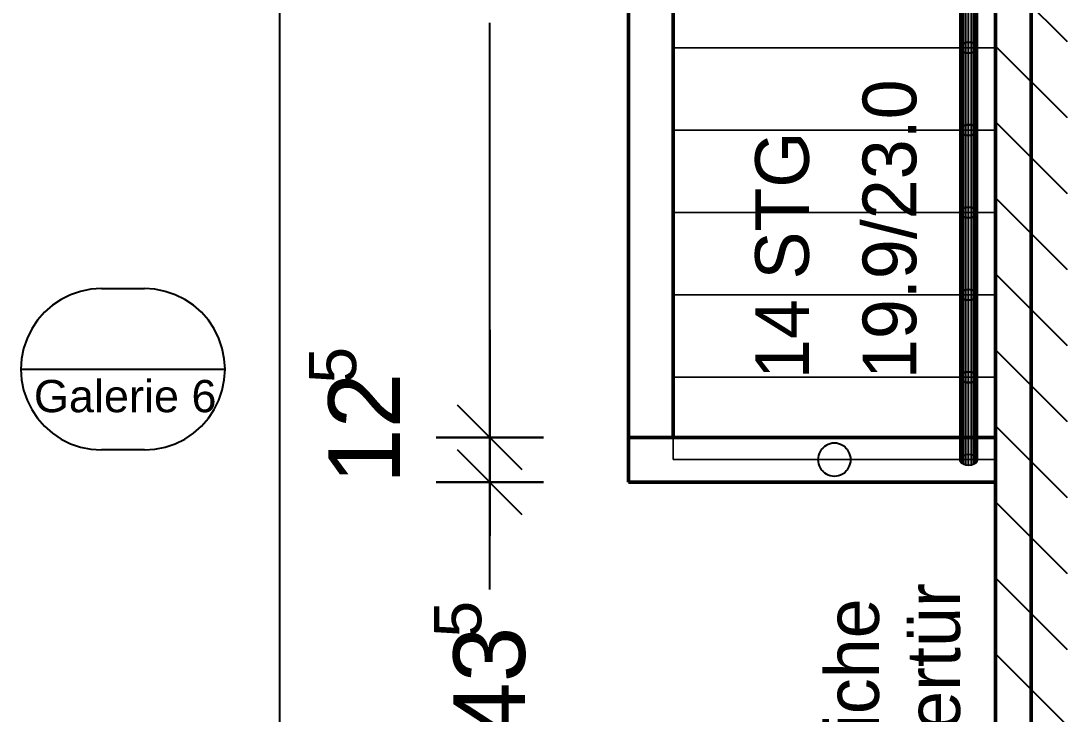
# Model space of a CAD drawing. Extents: x 0 to 756, y -25 to 420.
# Drawn here: x 197.1 to 255.6, y 286.3 to 325 of the extents above; entities that cross this region are included whole.
import ezdxf
from ezdxf.lldxf.tags import DXFTag

# ---------------------------------------------------------------- set-up
doc = ezdxf.new("R2010")
doc.units = 0
doc.layers.get('0').update_dxf_attribs({"lineweight": 25})
doc.layers.get('DEFPOINTS').update_dxf_attribs({"lineweight": 25})
doc.layers.add('A_Dach', color=1, linetype='Continuous', lineweight=25, true_color=0xff0000)
for name, color, linetype, lineweight in [('A_Innenwand', 7, 'Continuous', 25), ('A_Raum', 7, 'Continuous', 25), ('Allgemein01', 7, 'Continuous', 13), ('Allgemein03', 7, 'Continuous', 25), ('Standard', 7, 'Continuous', 25), ('Text Allgemein', 7, 'Continuous', 13), ('Treppe', 7, 'Continuous', 13), ('Wand Holz nicht tragend', 7, 'Continuous', 13), ('Wand Holz tragend', 7, 'Continuous', 13)]:
    doc.layers.add(name, color=color, linetype=linetype, lineweight=lineweight)
doc.styles.get("Standard").update_dxf_attribs({"font": 'arial.ttf'})
tags = doc.linetypes.add('VERDECKT2_S2', pattern=[0.27, 0.2, -0.07]).pattern_tags.tags
tags[6:7] = [DXFTag(74, 4), DXFTag(75, 0), DXFTag(340, '0'), DXFTag(46, 1.0), DXFTag(50, 0.0), DXFTag(44, 0.0), DXFTag(45, 0.0)]
tags[4:5] = [DXFTag(74, 4), DXFTag(75, 0), DXFTag(340, '0'), DXFTag(46, 1.0), DXFTag(50, 0.0), DXFTag(44, 0.0), DXFTag(45, 0.0)]

# ---------------------------------------------------------------- blocks, each defined once
blk = doc.blocks.new('Referenz-A01I5YQ8IE')
at = {"layer": 'Allgemein01', "color": 0, "linetype": 'VERDECKT2_S2', "lineweight": -2, "ltscale": 0.25}
for p, q in [((211.567, 414.475), (211.567, 5.763)), ((253.567, 414.475), (253.567, 5.763))]:
    blk.add_line(p, q, dxfattribs=at)
at = {"layer": 'Allgemein03', "color": 0, "lineweight": -2}
blk.add_line((253.567, 414.475), (253.567, 5.763), dxfattribs=at)
at = {"layer": 'DEFPOINTS', "color": 0, "linetype": 'Continuous', "lineweight": -2, "ltscale": 0.25}
for p, q in [((223.316, 301.768), (223.316, 301.768)), ((233.567, 301.768), (233.567, 301.768)), ((233.567, 301.768), (233.567, 301.768)), ((223.316, 299.268), (223.316, 299.268)), ((231.067, 299.268), (231.067, 299.268)), ((231.067, 299.268), (231.067, 299.268))]:
    blk.add_line(p, q, dxfattribs=at)
at = {"layer": 'Standard', "color": 0, "lineweight": -2}
for p, q in [((249.567, 328.124), (249.567, 323.524)), ((249.591, 323.616), (249.591, 328.216)), ((249.591, 323.431), (249.591, 328.031)), ((249.662, 323.699), (249.662, 328.299)), ((249.662, 323.348), (249.662, 327.948)), ((249.773, 323.765), (249.773, 328.365)), ((249.773, 323.282), (249.773, 327.882)), ((249.912, 323.808), (249.912, 328.408)), ((250.067, 323.823), (250.067, 328.423)), ((250.221, 323.808), (250.221, 328.408)), ((250.361, 323.765), (250.361, 328.365)), ((250.361, 323.282), (250.361, 327.882)), ((250.471, 323.699), (250.471, 328.299)), ((250.471, 323.348), (250.471, 327.948)), ((250.542, 323.616), (250.542, 328.216)), ((250.542, 323.431), (250.542, 328.031)), ((250.567, 323.524), (250.567, 328.124)), ((249.912, 323.239), (249.912, 327.839)), ((250.067, 323.225), (250.067, 327.825)), ((250.221, 323.239), (250.221, 327.839)), ((223.316, 301.768), (223.316, 324.916)), ((249.773, 323.765), (249.662, 323.699)), ((249.662, 323.699), (249.773, 323.765)), ((249.912, 323.808), (249.773, 323.765)), ((249.773, 323.765), (249.912, 323.808)), ((249.773, 319.165), (249.773, 323.765)), ((250.067, 323.823), (249.912, 323.808)), ((249.912, 323.808), (250.067, 323.823)), ((249.912, 319.208), (249.912, 323.808)), ((250.221, 323.808), (250.067, 323.823)), ((250.067, 319.223), (250.067, 323.823)), ((250.067, 323.823), (250.221, 323.808)), ((250.361, 323.765), (250.221, 323.808)), ((250.221, 319.208), (250.221, 323.808)), ((250.221, 323.808), (250.361, 323.765)), ((250.471, 323.699), (250.361, 323.765)), ((250.361, 319.165), (250.361, 323.765)), ((250.361, 323.765), (250.471, 323.699)), ((249.591, 323.616), (249.567, 323.524)), ((249.567, 323.524), (249.591, 323.616)), ((249.591, 323.431), (249.567, 323.524)), ((249.567, 323.524), (249.567, 318.924)), ((249.567, 323.524), (249.591, 323.431)), ((249.662, 323.699), (249.591, 323.616)), ((249.591, 323.616), (249.662, 323.699)), ((249.591, 319.016), (249.591, 323.616)), ((249.591, 318.831), (249.591, 323.431)), ((249.662, 323.348), (249.591, 323.431)), ((249.591, 323.431), (249.662, 323.348)), ((249.662, 319.099), (249.662, 323.699)), ((249.662, 318.748), (249.662, 323.348)), ((249.773, 323.282), (249.662, 323.348)), ((249.662, 323.348), (249.773, 323.282)), ((249.773, 318.682), (249.773, 323.282)), ((249.912, 323.239), (249.773, 323.282)), ((249.773, 323.282), (249.912, 323.239)), ((249.912, 318.639), (249.912, 323.239)), ((250.067, 323.225), (249.912, 323.239)), ((249.912, 323.239), (250.067, 323.225)), ((250.221, 323.239), (250.067, 323.225)), ((250.067, 323.225), (250.221, 323.239)), ((250.067, 318.625), (250.067, 323.225)), ((250.361, 323.282), (250.221, 323.239)), ((250.221, 323.239), (250.361, 323.282)), ((250.221, 318.639), (250.221, 323.239)), ((250.471, 323.348), (250.361, 323.282)), ((250.361, 323.282), (250.471, 323.348)), ((250.361, 318.682), (250.361, 323.282)), ((250.542, 323.616), (250.471, 323.699)), ((250.471, 319.099), (250.471, 323.699)), ((250.471, 323.699), (250.542, 323.616)), ((250.542, 323.431), (250.471, 323.348)), ((250.471, 323.348), (250.542, 323.431)), ((250.471, 318.748), (250.471, 323.348)), ((250.567, 323.524), (250.542, 323.616)), ((250.542, 319.016), (250.542, 323.616)), ((250.542, 323.616), (250.567, 323.524)), ((250.567, 323.524), (250.542, 323.431)), ((250.542, 323.431), (250.567, 323.524)), ((250.542, 318.831), (250.542, 323.431)), ((250.567, 318.924), (250.567, 323.524)), ((249.662, 319.099), (249.591, 319.016)), ((249.591, 319.016), (249.662, 319.099)), ((249.773, 319.165), (249.662, 319.099)), ((249.662, 319.099), (249.773, 319.165)), ((249.662, 314.499), (249.662, 319.099)), ((249.912, 319.208), (249.773, 319.165)), ((249.773, 319.165), (249.912, 319.208)), ((249.773, 314.565), (249.773, 319.165)), ((250.067, 319.223), (249.912, 319.208)), ((249.912, 319.208), (250.067, 319.223)), ((249.912, 314.608), (249.912, 319.208)), ((250.221, 319.208), (250.067, 319.223)), ((250.067, 314.623), (250.067, 319.223)), ((250.067, 319.223), (250.221, 319.208)), ((250.361, 319.165), (250.221, 319.208)), ((250.221, 314.608), (250.221, 319.208)), ((250.221, 319.208), (250.361, 319.165)), ((250.471, 319.099), (250.361, 319.165)), ((250.361, 314.565), (250.361, 319.165)), ((250.361, 319.165), (250.471, 319.099)), ((250.542, 319.016), (250.471, 319.099)), ((250.471, 314.499), (250.471, 319.099)), ((250.471, 319.099), (250.542, 319.016)), ((249.591, 319.016), (249.567, 318.924)), ((249.567, 318.924), (249.591, 319.016)), ((249.591, 318.831), (249.567, 318.924)), ((249.567, 318.924), (249.567, 314.324)), ((249.567, 318.924), (249.591, 318.831)), ((249.591, 314.416), (249.591, 319.016)), ((249.591, 314.231), (249.591, 318.831)), ((249.662, 318.748), (249.591, 318.831)), ((249.591, 318.831), (249.662, 318.748)), ((249.662, 314.148), (249.662, 318.748)), ((249.773, 318.682), (249.662, 318.748)), ((249.662, 318.748), (249.773, 318.682)), ((249.773, 314.082), (249.773, 318.682)), ((249.912, 318.639), (249.773, 318.682)), ((249.773, 318.682), (249.912, 318.639)), ((249.912, 314.039), (249.912, 318.639)), ((250.067, 318.625), (249.912, 318.639)), ((249.912, 318.639), (250.067, 318.625)), ((250.221, 318.639), (250.067, 318.625)), ((250.067, 318.625), (250.221, 318.639)), ((250.067, 314.025), (250.067, 318.625)), ((250.361, 318.682), (250.221, 318.639)), ((250.221, 318.639), (250.361, 318.682)), ((250.221, 314.039), (250.221, 318.639)), ((250.471, 318.748), (250.361, 318.682)), ((250.361, 318.682), (250.471, 318.748)), ((250.361, 314.082), (250.361, 318.682)), ((250.542, 318.831), (250.471, 318.748)), ((250.471, 318.748), (250.542, 318.831)), ((250.471, 314.148), (250.471, 318.748)), ((250.567, 318.924), (250.542, 319.016)), ((250.542, 314.416), (250.542, 319.016)), ((250.542, 319.016), (250.567, 318.924)), ((250.567, 318.924), (250.542, 318.831)), ((250.542, 318.831), (250.567, 318.924)), ((250.542, 314.231), (250.542, 318.831)), ((250.567, 314.324), (250.567, 318.924)), ((249.591, 314.416), (249.567, 314.324)), ((249.567, 314.324), (249.591, 314.416)), ((249.662, 314.499), (249.591, 314.416)), ((249.591, 314.416), (249.662, 314.499)), ((249.591, 309.816), (249.591, 314.416)), ((249.773, 314.565), (249.662, 314.499)), ((249.662, 314.499), (249.773, 314.565)), ((249.662, 309.899), (249.662, 314.499)), ((249.912, 314.608), (249.773, 314.565)), ((249.773, 314.565), (249.912, 314.608)), ((249.773, 309.965), (249.773, 314.565)), ((250.067, 314.623), (249.912, 314.608)), ((249.912, 314.608), (250.067, 314.623)), ((249.912, 310.008), (249.912, 314.608)), ((250.221, 314.608), (250.067, 314.623)), ((250.067, 310.023), (250.067, 314.623)), ((250.067, 314.623), (250.221, 314.608)), ((250.361, 314.565), (250.221, 314.608)), ((250.221, 310.008), (250.221, 314.608)), ((250.221, 314.608), (250.361, 314.565)), ((250.471, 314.499), (250.361, 314.565)), ((250.361, 309.965), (250.361, 314.565)), ((250.361, 314.565), (250.471, 314.499)), ((250.542, 314.416), (250.471, 314.499)), ((250.471, 309.899), (250.471, 314.499)), ((250.471, 314.499), (250.542, 314.416)), ((250.567, 314.324), (250.542, 314.416)), ((250.542, 309.816), (250.542, 314.416)), ((250.542, 314.416), (250.567, 314.324)), ((249.591, 314.231), (249.567, 314.324)), ((249.567, 314.324), (249.567, 309.724)), ((249.567, 314.324), (249.591, 314.231)), ((249.591, 309.631), (249.591, 314.231)), ((249.662, 314.148), (249.591, 314.231)), ((249.591, 314.231), (249.662, 314.148)), ((249.662, 309.548), (249.662, 314.148)), ((249.773, 314.082), (249.662, 314.148)), ((249.662, 314.148), (249.773, 314.082)), ((249.773, 309.482), (249.773, 314.082)), ((249.912, 314.039), (249.773, 314.082)), ((249.773, 314.082), (249.912, 314.039)), ((249.912, 309.439), (249.912, 314.039)), ((250.067, 314.025), (249.912, 314.039)), ((249.912, 314.039), (250.067, 314.025)), ((250.221, 314.039), (250.067, 314.025)), ((250.067, 314.025), (250.221, 314.039)), ((250.067, 309.425), (250.067, 314.025)), ((250.361, 314.082), (250.221, 314.039)), ((250.221, 314.039), (250.361, 314.082)), ((250.221, 309.439), (250.221, 314.039)), ((250.471, 314.148), (250.361, 314.082)), ((250.361, 314.082), (250.471, 314.148)), ((250.361, 309.482), (250.361, 314.082)), ((250.542, 314.231), (250.471, 314.148)), ((250.471, 314.148), (250.542, 314.231)), ((250.471, 309.548), (250.471, 314.148)), ((250.567, 314.324), (250.542, 314.231)), ((250.542, 314.231), (250.567, 314.324)), ((250.542, 309.631), (250.542, 314.231)), ((250.567, 309.724), (250.567, 314.324)), ((249.591, 309.816), (249.567, 309.724)), ((249.567, 309.724), (249.591, 309.816)), ((249.662, 309.899), (249.591, 309.816)), ((249.591, 309.816), (249.662, 309.899)), ((249.591, 305.216), (249.591, 309.816)), ((249.773, 309.965), (249.662, 309.899)), ((249.662, 309.899), (249.773, 309.965)), ((249.662, 305.299), (249.662, 309.899)), ((249.912, 310.008), (249.773, 309.965)), ((249.773, 309.965), (249.912, 310.008)), ((249.773, 305.365), (249.773, 309.965)), ((250.067, 310.023), (249.912, 310.008)), ((249.912, 310.008), (250.067, 310.023)), ((249.912, 305.408), (249.912, 310.008)), ((250.221, 310.008), (250.067, 310.023)), ((250.067, 305.423), (250.067, 310.023)), ((250.067, 310.023), (250.221, 310.008)), ((250.361, 309.965), (250.221, 310.008)), ((250.221, 305.408), (250.221, 310.008)), ((250.221, 310.008), (250.361, 309.965)), ((250.471, 309.899), (250.361, 309.965)), ((250.361, 305.365), (250.361, 309.965)), ((250.361, 309.965), (250.471, 309.899)), ((250.542, 309.816), (250.471, 309.899)), ((250.471, 305.299), (250.471, 309.899)), ((250.471, 309.899), (250.542, 309.816)), ((250.567, 309.724), (250.542, 309.816)), ((250.542, 305.216), (250.542, 309.816)), ((250.542, 309.816), (250.567, 309.724)), ((249.591, 309.631), (249.567, 309.724)), ((249.567, 309.724), (249.567, 305.124)), ((249.567, 309.724), (249.591, 309.631)), ((249.591, 305.031), (249.591, 309.631)), ((249.662, 309.548), (249.591, 309.631)), ((249.591, 309.631), (249.662, 309.548)), ((249.662, 304.948), (249.662, 309.548)), ((249.773, 309.482), (249.662, 309.548)), ((249.662, 309.548), (249.773, 309.482)), ((249.773, 304.882), (249.773, 309.482)), ((249.912, 309.439), (249.773, 309.482)), ((249.773, 309.482), (249.912, 309.439)), ((249.912, 304.839), (249.912, 309.439)), ((250.067, 309.425), (249.912, 309.439)), ((249.912, 309.439), (250.067, 309.425)), ((250.221, 309.439), (250.067, 309.425)), ((250.067, 309.425), (250.221, 309.439)), ((250.067, 304.825), (250.067, 309.425)), ((250.361, 309.482), (250.221, 309.439)), ((250.221, 309.439), (250.361, 309.482)), ((250.221, 304.839), (250.221, 309.439)), ((250.471, 309.548), (250.361, 309.482)), ((250.361, 309.482), (250.471, 309.548)), ((250.361, 304.882), (250.361, 309.482)), ((250.542, 309.631), (250.471, 309.548)), ((250.471, 309.548), (250.542, 309.631)), ((250.471, 304.948), (250.471, 309.548)), ((250.567, 309.724), (250.542, 309.631)), ((250.542, 309.631), (250.567, 309.724)), ((250.542, 305.031), (250.542, 309.631)), ((250.567, 305.124), (250.567, 309.724)), ((223.316, 307.768), (223.316, 298.768)), ((223.316, 305.268), (223.316, 296.268)), ((249.591, 305.216), (249.567, 305.124)), ((249.567, 305.124), (249.591, 305.216)), ((249.591, 305.031), (249.567, 305.124)), ((249.567, 305.124), (249.567, 300.524)), ((249.567, 305.124), (249.591, 305.031)), ((249.662, 305.299), (249.591, 305.216)), ((249.591, 305.216), (249.662, 305.299)), ((249.591, 300.616), (249.591, 305.216)), ((249.773, 305.365), (249.662, 305.299)), ((249.662, 305.299), (249.773, 305.365)), ((249.662, 300.699), (249.662, 305.299)), ((249.912, 305.408), (249.773, 305.365)), ((249.773, 305.365), (249.912, 305.408)), ((249.773, 300.765), (249.773, 305.365)), ((250.067, 305.423), (249.912, 305.408)), ((249.912, 305.408), (250.067, 305.423)), ((249.912, 300.808), (249.912, 305.408)), ((250.221, 305.408), (250.067, 305.423)), ((250.067, 300.823), (250.067, 305.423)), ((250.067, 305.423), (250.221, 305.408)), ((250.361, 305.365), (250.221, 305.408)), ((250.221, 300.808), (250.221, 305.408)), ((250.221, 305.408), (250.361, 305.365)), ((250.471, 305.299), (250.361, 305.365)), ((250.361, 300.765), (250.361, 305.365)), ((250.361, 305.365), (250.471, 305.299)), ((250.542, 305.216), (250.471, 305.299)), ((250.471, 300.699), (250.471, 305.299)), ((250.471, 305.299), (250.542, 305.216)), ((250.567, 305.124), (250.542, 305.216)), ((250.542, 300.616), (250.542, 305.216)), ((250.542, 305.216), (250.567, 305.124)), ((250.567, 305.124), (250.542, 305.031)), ((250.542, 305.031), (250.567, 305.124)), ((250.567, 300.524), (250.567, 305.124)), ((223.316, 295.768), (223.316, 304.768)), ((249.591, 300.431), (249.591, 305.031)), ((249.662, 304.948), (249.591, 305.031)), ((249.591, 305.031), (249.662, 304.948)), ((249.662, 300.348), (249.662, 304.948)), ((249.773, 304.882), (249.662, 304.948)), ((249.662, 304.948), (249.773, 304.882)), ((249.773, 300.282), (249.773, 304.882)), ((249.912, 304.839), (249.773, 304.882)), ((249.773, 304.882), (249.912, 304.839)), ((249.912, 300.239), (249.912, 304.839)), ((250.067, 304.825), (249.912, 304.839)), ((249.912, 304.839), (250.067, 304.825)), ((250.221, 304.839), (250.067, 304.825)), ((250.067, 304.825), (250.221, 304.839)), ((250.067, 300.225), (250.067, 304.825)), ((250.361, 304.882), (250.221, 304.839)), ((250.221, 304.839), (250.361, 304.882)), ((250.221, 300.239), (250.221, 304.839)), ((250.471, 304.948), (250.361, 304.882)), ((250.361, 304.882), (250.471, 304.948)), ((250.361, 300.282), (250.361, 304.882)), ((250.542, 305.031), (250.471, 304.948)), ((250.471, 304.948), (250.542, 305.031)), ((250.471, 300.348), (250.471, 304.948)), ((250.542, 300.431), (250.542, 305.031)), ((225.116, 299.968), (221.516, 303.568)), ((221.516, 303.568), (225.116, 299.968)), ((223.316, 293.268), (223.316, 302.268)), ((226.316, 301.768), (220.316, 301.768)), ((220.316, 301.768), (226.316, 301.768)), ((223.316, 299.268), (223.316, 301.768)), ((225.116, 297.468), (221.516, 301.068)), ((221.516, 301.068), (225.116, 297.468)), ((249.567, 300.524), (249.591, 300.616)), ((249.567, 300.524), (249.591, 300.431)), ((249.591, 300.616), (249.662, 300.699)), ((249.591, 300.431), (249.662, 300.348)), ((249.662, 300.699), (249.773, 300.765)), ((249.773, 300.765), (249.912, 300.808)), ((249.912, 300.808), (250.067, 300.823)), ((250.067, 300.823), (250.221, 300.808)), ((250.221, 300.808), (250.361, 300.765)), ((250.361, 300.765), (250.471, 300.699)), ((250.471, 300.699), (250.542, 300.616)), ((250.471, 300.348), (250.542, 300.431)), ((250.542, 300.616), (250.567, 300.524)), ((250.542, 300.431), (250.567, 300.524)), ((249.662, 300.348), (249.773, 300.282)), ((249.773, 300.282), (249.912, 300.239)), ((249.912, 300.239), (250.067, 300.225)), ((250.067, 300.225), (250.221, 300.239)), ((250.221, 300.239), (250.361, 300.282)), ((250.361, 300.282), (250.471, 300.348)), ((226.316, 299.268), (220.316, 299.268)), ((220.316, 299.268), (226.316, 299.268)), ((223.316, 294.334), (223.316, 299.268))]:
    blk.add_line(p, q, dxfattribs=at)
at = {"layer": 'Treppe', "color": 0}
for p, q in [((233.567, 328.124), (233.567, 323.524)), ((233.567, 323.524), (233.567, 328.124)), ((251.567, 323.524), (251.567, 328.124)), ((251.567, 328.124), (251.567, 323.524)), ((233.567, 323.524), (233.567, 318.924)), ((251.567, 323.524), (233.567, 323.524)), ((233.567, 323.524), (251.567, 323.524)), ((233.567, 318.924), (233.567, 323.524)), ((233.567, 323.524), (233.567, 323.524)), ((233.567, 323.524), (251.567, 323.524)), ((251.567, 323.524), (233.567, 323.524)), ((233.567, 323.524), (233.567, 323.524)), ((251.567, 318.924), (251.567, 323.524)), ((251.567, 323.524), (251.567, 318.924)), ((251.567, 323.524), (251.567, 323.524)), ((251.567, 323.524), (251.567, 323.524)), ((233.567, 318.924), (233.567, 314.324)), ((251.567, 318.924), (233.567, 318.924)), ((233.567, 318.924), (251.567, 318.924)), ((233.567, 314.324), (233.567, 318.924)), ((233.567, 318.924), (233.567, 318.924)), ((233.567, 318.924), (251.567, 318.924)), ((251.567, 318.924), (233.567, 318.924)), ((233.567, 318.924), (233.567, 318.924)), ((251.567, 314.324), (251.567, 318.924)), ((251.567, 318.924), (251.567, 314.324)), ((251.567, 318.924), (251.567, 318.924)), ((251.567, 318.924), (251.567, 318.924)), ((233.567, 314.324), (233.567, 309.724)), ((251.567, 314.324), (233.567, 314.324)), ((233.567, 314.324), (251.567, 314.324)), ((233.567, 309.724), (233.567, 314.324)), ((233.567, 314.324), (233.567, 314.324)), ((233.567, 314.324), (251.567, 314.324)), ((251.567, 314.324), (233.567, 314.324)), ((233.567, 314.324), (233.567, 314.324)), ((251.567, 309.724), (251.567, 314.324)), ((251.567, 314.324), (251.567, 309.724)), ((251.567, 314.324), (251.567, 314.324)), ((251.567, 314.324), (251.567, 314.324)), ((233.567, 309.724), (233.567, 305.124)), ((251.567, 309.724), (233.567, 309.724)), ((233.567, 309.724), (251.567, 309.724)), ((233.567, 305.124), (233.567, 309.724)), ((233.567, 309.724), (233.567, 309.724)), ((233.567, 309.724), (251.567, 309.724)), ((251.567, 309.724), (233.567, 309.724)), ((233.567, 309.724), (233.567, 309.724)), ((251.567, 305.124), (251.567, 309.724)), ((251.567, 309.724), (251.567, 305.124)), ((251.567, 309.724), (251.567, 309.724)), ((251.567, 309.724), (251.567, 309.724)), ((233.567, 305.124), (233.567, 300.524)), ((251.567, 305.124), (233.567, 305.124)), ((233.567, 305.124), (251.567, 305.124)), ((233.567, 300.524), (233.567, 305.124)), ((233.567, 305.124), (233.567, 305.124)), ((233.567, 305.124), (251.567, 305.124)), ((251.567, 305.124), (233.567, 305.124)), ((233.567, 305.124), (233.567, 305.124)), ((251.567, 300.524), (251.567, 305.124)), ((251.567, 305.124), (251.567, 300.524)), ((251.567, 305.124), (251.567, 305.124)), ((251.567, 305.124), (251.567, 305.124)), ((233.567, 300.524), (251.567, 300.524)), ((251.567, 300.524), (233.567, 300.524)), ((233.567, 300.524), (233.567, 300.524)), ((251.567, 300.524), (251.567, 300.524))]:
    blk.add_line(p, q, dxfattribs=at)
at = {"layer": 'Treppe', "color": 0, "lineweight": -2}
for p, q in [((241.77, 300.984), (241.717, 300.876)), ((241.837, 301.084), (241.77, 300.984)), ((241.916, 301.174), (241.837, 301.084)), ((242.007, 301.254), (241.916, 301.174)), ((242.107, 301.32), (242.007, 301.254)), ((242.215, 301.374), (242.107, 301.32)), ((242.329, 301.412), (242.215, 301.374)), ((242.447, 301.436), (242.329, 301.412)), ((242.567, 301.444), (242.447, 301.436)), ((242.687, 301.436), (242.567, 301.444)), ((242.805, 301.412), (242.687, 301.436)), ((242.919, 301.374), (242.805, 301.412)), ((243.027, 301.32), (242.919, 301.374)), ((243.127, 301.254), (243.027, 301.32)), ((243.217, 301.174), (243.127, 301.254)), ((243.297, 301.084), (243.217, 301.174)), ((243.364, 300.984), (243.297, 301.084)), ((243.417, 300.876), (243.364, 300.984)), ((241.655, 300.644), (241.647, 300.524)), ((241.647, 300.524), (241.655, 300.404)), ((241.678, 300.762), (241.655, 300.644)), ((241.655, 300.404), (241.678, 300.286)), ((241.717, 300.876), (241.678, 300.762)), ((243.455, 300.762), (243.417, 300.876)), ((243.479, 300.644), (243.455, 300.762)), ((243.455, 300.286), (243.479, 300.404)), ((243.487, 300.524), (243.479, 300.644)), ((243.479, 300.404), (243.487, 300.524)), ((241.678, 300.286), (241.717, 300.172)), ((241.717, 300.172), (241.77, 300.064)), ((241.77, 300.064), (241.837, 299.964)), ((241.837, 299.964), (241.916, 299.873)), ((241.916, 299.873), (242.007, 299.794)), ((243.127, 299.794), (243.217, 299.873)), ((243.217, 299.873), (243.297, 299.964)), ((243.297, 299.964), (243.364, 300.064)), ((243.364, 300.064), (243.417, 300.172)), ((243.417, 300.172), (243.455, 300.286)), ((242.007, 299.794), (242.107, 299.727)), ((242.107, 299.727), (242.215, 299.674)), ((242.215, 299.674), (242.329, 299.635)), ((242.329, 299.635), (242.447, 299.612)), ((242.447, 299.612), (242.567, 299.604)), ((242.567, 299.604), (242.687, 299.612)), ((242.687, 299.612), (242.805, 299.635)), ((242.805, 299.635), (242.919, 299.674)), ((242.919, 299.674), (243.027, 299.727)), ((243.027, 299.727), (243.127, 299.794))]:
    blk.add_line(p, q, dxfattribs=at)
at = {"layer": 'Wand Holz nicht tragend', "color": 0, "lineweight": 50}
for p, q in [((251.567, 386.168), (251.567, 270.568)), ((251.567, 270.568), (251.567, 386.168)), ((253.567, 386.168), (253.567, 270.568)), ((253.567, 270.568), (253.567, 386.168)), ((253.567, 270.568), (253.567, 386.168)), ((253.567, 386.168), (253.567, 270.568)), ((231.067, 360.324), (231.067, 301.768)), ((231.067, 301.768), (231.067, 360.324)), ((233.567, 301.768), (233.567, 360.324)), ((233.567, 360.324), (233.567, 301.768)), ((251.567, 301.768), (231.067, 301.768)), ((231.067, 301.768), (231.067, 299.268)), ((231.067, 299.268), (231.067, 301.768)), ((231.067, 301.768), (251.567, 301.768)), ((231.067, 301.768), (231.067, 301.768)), ((231.067, 301.768), (233.567, 301.768)), ((233.567, 301.768), (231.067, 301.768)), ((231.067, 301.768), (231.067, 301.768)), ((233.567, 301.768), (233.567, 301.768)), ((251.567, 299.268), (251.567, 301.768)), ((251.567, 301.768), (251.567, 299.268)), ((251.567, 301.768), (251.567, 301.768)), ((231.067, 299.268), (251.567, 299.268)), ((251.567, 299.268), (231.067, 299.268)), ((231.067, 299.268), (231.067, 299.268)), ((251.567, 299.268), (251.567, 299.268))]:
    blk.add_line(p, q, dxfattribs=at)
at = {"layer": 'Standard', "color": 0, "lineweight": -2, "attachment_point": 1, "rotation": 90}
for s, insert, char_height in [('{\\fArial;5}', (213.215, 304.77), 2.64), ('{\\fArial;12}', (214.295, 299.163), 4), ('{\\fArial;5}', (220.204, 290.592), 2.64), ('{\\fArial;1.43}', (221.284, 280.327), 4)]:
    blk.add_mtext(s, dxfattribs=dict(at, insert=insert, char_height=char_height))
at = {"layer": 'Text Allgemein', "color": 0, "char_height": 3, "attachment_point": 1, "rotation": 90}
for s, insert in [('{\\fPosterama Text Light;Zimmertür}', (246.588, 275.356)), ('{\\fPosterama Text Light;mögliche}', (242.058, 276.727))]:
    blk.add_mtext(s, dxfattribs=dict(at, insert=insert))
at = {"layer": 'Wand Holz tragend', "color": 0, "lineweight": -2, "char_height": 3, "attachment_point": 1, "rotation": 90}
for s, insert in [('{\\fPosterama Text Light;19.9/23.0}', (244.144, 305.023)), ('{\\fPosterama Text Light;STG}', (238.144, 310.584)), ('{\\fPosterama Text Light;14}', (238.144, 305.023))]:
    blk.add_mtext(s, dxfattribs=dict(at, insert=insert))
blk = doc.blocks.new('Wand-A01I5YQSIE', base_point=(251.567, 271.168))
at = {"color": 0, "linetype": 'ByBlock', "lineweight": -2, "ltscale": 0.25}
blk.add_line((251.567, 386.168), (251.567, 271.168), dxfattribs=at)
at = {"color": 0, "lineweight": -2}
for p, q in [((251.567, 327.86), (255.567, 323.86)), ((251.567, 323.617), (255.567, 319.617)), ((251.567, 319.375), (255.567, 315.375)), ((251.567, 315.132), (255.567, 311.132)), ((251.567, 310.889), (255.567, 306.889)), ((251.567, 306.647), (255.567, 302.647)), ((251.567, 302.404), (255.567, 298.404)), ((251.567, 298.161), (255.567, 294.161)), ((251.567, 293.919), (255.567, 289.919)), ((251.567, 289.676), (255.567, 285.676))]:
    blk.add_line(p, q, dxfattribs=at)
blk = doc.blocks.new('Galerie 6-A01I5YRCIE', base_point=(197.127, 301.073))
at = {"color": 0, "linetype": 'ByBlock', "lineweight": -2, "ltscale": 0.25}
for p, q in [((200.462, 309.919), (199.905, 309.73)), ((201.039, 310.034), (200.462, 309.919)), ((201.627, 310.073), (201.039, 310.034)), ((201.627, 310.073), (204.027, 310.073)), ((204.614, 310.034), (204.027, 310.073)), ((205.192, 309.919), (204.614, 310.034)), ((205.749, 309.73), (205.192, 309.919)), ((199.377, 309.47), (198.887, 309.143)), ((199.905, 309.73), (199.377, 309.47)), ((206.277, 309.47), (205.749, 309.73)), ((206.767, 309.143), (206.277, 309.47)), ((198.445, 308.755), (198.057, 308.312)), ((198.887, 309.143), (198.445, 308.755)), ((207.209, 308.755), (206.767, 309.143)), ((207.597, 308.312), (207.209, 308.755)), ((198.057, 308.312), (197.73, 307.823)), ((207.924, 307.823), (207.597, 308.312)), ((197.73, 307.823), (197.469, 307.295)), ((208.185, 307.295), (207.924, 307.823)), ((197.469, 307.295), (197.28, 306.737)), ((208.374, 306.737), (208.185, 307.295)), ((197.28, 306.737), (197.165, 306.16)), ((208.489, 306.16), (208.374, 306.737)), ((197.165, 306.16), (197.127, 305.573)), ((208.527, 305.573), (208.489, 306.16)), ((197.127, 305.573), (208.527, 305.573)), ((197.127, 305.573), (197.165, 304.985)), ((208.489, 304.985), (208.527, 305.573)), ((197.165, 304.985), (197.28, 304.408)), ((208.374, 304.408), (208.489, 304.985)), ((197.28, 304.408), (197.469, 303.85)), ((208.185, 303.85), (208.374, 304.408)), ((197.469, 303.85), (197.73, 303.323)), ((197.73, 303.323), (198.057, 302.833)), ((207.597, 302.833), (207.924, 303.323)), ((207.924, 303.323), (208.185, 303.85)), ((198.057, 302.833), (198.445, 302.391)), ((207.209, 302.391), (207.597, 302.833)), ((198.445, 302.391), (198.887, 302.002)), ((206.767, 302.002), (207.209, 302.391)), ((198.887, 302.002), (199.377, 301.675)), ((199.377, 301.675), (199.905, 301.415)), ((205.749, 301.415), (206.277, 301.675)), ((206.277, 301.675), (206.767, 302.002)), ((199.905, 301.415), (200.462, 301.226)), ((200.462, 301.226), (201.039, 301.111)), ((201.039, 301.111), (201.627, 301.073)), ((204.027, 301.073), (201.627, 301.073)), ((204.027, 301.073), (204.614, 301.111)), ((204.614, 301.111), (205.192, 301.226)), ((205.192, 301.226), (205.749, 301.415))]:
    blk.add_line(p, q, dxfattribs=at)
at = {"color": 0, "linetype": 'ByBlock', "lineweight": -2, "ltscale": 0.25, "insert": (197.851, 304.973), "char_height": 1.8, "attachment_point": 1}
blk.add_mtext('{\\fArial;Galerie 6}', dxfattribs=at)
blk = doc.blocks.new('Dachfläche-A01I5YRIIE', base_point=(113.567, 33.11))
at = {"color": 0, "linetype": 'ByBlock', "lineweight": -2, "ltscale": 0.25}
blk.add_line((253.567, 393.168), (253.567, 272.168), dxfattribs=at)
blk = doc.blocks.new('Dachfläche-A01I5YRMIE', base_point=(253.567, 33.11))
at = {"color": 0, "linetype": 'ByBlock', "lineweight": -2, "ltscale": 0.25}
blk.add_line((253.567, 272.168), (253.567, 393.168), dxfattribs=at)

msp = doc.modelspace()

# ---------------------------------------------------------------- block references
at = {"color": 8, "lineweight": 25, "ltscale": 0.25, "true_color": 0x808080}
msp.add_blockref('Referenz-A01I5YQ8IE', (0, 0), dxfattribs=at)
at = {"layer": 'A_Dach', "ltscale": 0.25}
for name, p in [('Dachfläche-A01I5YRIIE', (113.567, 33.11)), ('Dachfläche-A01I5YRMIE', (253.567, 33.11))]:
    msp.add_blockref(name, p, dxfattribs=at)
at = {"layer": 'A_Innenwand', "ltscale": 0.25}
msp.add_blockref('Wand-A01I5YQSIE', (251.567, 271.168), dxfattribs=at)
at = {"layer": 'A_Raum', "ltscale": 0.25}
msp.add_blockref('Galerie 6-A01I5YRCIE', (197.127, 301.073), dxfattribs=at)

doc.saveas('drawing.dxf')
